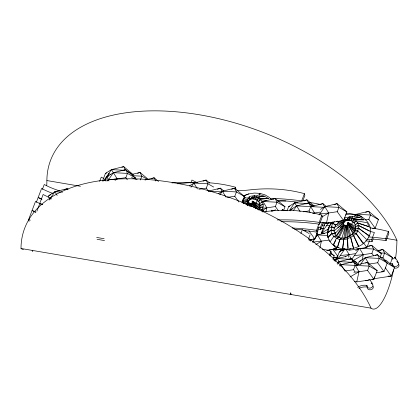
<?xml version="1.0" encoding="UTF-8"?>
<svg xmlns="http://www.w3.org/2000/svg" width="420" height="420" viewBox="0 0 420 420"><rect width="100%" height="100%" fill="white"/><g stroke="black" fill="none" stroke-linecap="round" stroke-linejoin="round"><path stroke-width="0.63" d="M249.863 206.577L250.147 204.015L251.806 204.109L251.984 206.63M250.84 206.157L251.055 204.23L249.438 204.094M342.615 248.267L345.644 225.278L347.303 225.377L348.128 237.326L344.211 238.103M251.585 198.886L251.769 197.578L254.111 195.3L255.344 195.374M259.728 195.064L259.917 193.384L254.363 193.058L248.74 193.919L243.437 195.914L248.74 193.919M271.808 211.197L271.934 210.079L271.619 210.945M347.078 220.154L347.261 218.841L349.603 216.562L352.69 216.746M343.077 222.521L334.31 227.519L331.616 226.732L331.207 230.202L333.9 230.99L342.883 223.928L343.077 222.521L343.744 222.716L343.555 224.123L342.883 223.928M333.9 230.99L334.31 227.519M247.391 202.666L247.585 201.259L248.252 201.453L248.057 202.86L247.391 202.666L245.396 204.236M332.488 222.054L330.671 223.944L328.282 228.26L327.296 232.811L327.731 232.937L328.718 228.386L331.616 226.732M327.779 237.29L331.564 233.588L334.73 233.867L334.194 230.375L331.028 230.102L327.296 232.811C327.915 253.066 357.514 253.355 367.096 239.594C378.257 225.183 359.919 210.205 345.481 214.993M265.965 211.664L266.805 207.853L262.973 201.49L275.189 198.482L285.007 206.74L283.463 210.777M319.83 248.288L321.368 241.306L317.536 234.943L315.882 235.977M320.266 222.112L326.445 223.167L328.681 213.008L324.849 206.645L320.439 209.402M330.661 249.26L335.606 250.105L335.885 248.834M343.576 249.081L349.76 250.131L350.18 248.231M348.611 257.166L349.167 254.625L345.975 249.322M354.286 281.489L356.758 281.909L358.995 271.75L353.33 261.649L341.114 264.663L339.46 265.697M362.066 260.368L363.321 254.657L359.489 248.288L355.63 250.703M374.546 276.812L374.131 278.712L391.267 276.092L394.558 267.446L385.728 260.006M249.69 205.784L250.042 204.582L248.666 203.868L247.837 205.585M344.93 225.356L346.547 225.493L345.119 238.319L341.234 237.983L339.859 239.474L337.25 247.401L337.691 247.133L339.88 239.657L340.856 239.064M341.838 238.471L345.534 225.845L344.159 225.131L338.357 237.132L336.399 238.319L333.375 244.577L332.934 244.844L333.695 244.592L335.9 240.041M263.413 211.197L262.08 209.864L259.361 209.8L260.164 207.322M262.08 209.864L263.036 206.913L261.403 206.876M356.895 228.139L358.533 228.175L357.578 231.126L354.853 231.063L355.656 228.585M253.197 198.907L254.515 195.426L254.121 198.938L251.622 198.849M282.13 210.399L282.445 209.528L284.062 210.488M348.689 220.169L350.012 216.689L349.613 220.201L347.12 220.112M29.075 221.335L28.644 219.482L35.522 201.437L39.701 203.522A89.749 70.817 -13 0 0 42.399 204.713M36.33 202.298L41.601 188.465A89.749 70.817 -13 0 0 52.931 193.468M42.41 189.32L44.242 184.511A89.749 70.817 -13 0 0 59.582 190.843M36.918 211.16L39.895 203.343L41.984 204.383M48.184 197.311L48.867 195.526L54.931 191.73L67.148 188.722L68.129 189.546M99.656 181.377L101.262 177.166A89.749 70.817 -13 0 0 103.856 178.49M102.48 181.162L105.43 173.418L111.494 169.622L123.706 166.614L133.523 174.872L127.249 171.323M105.063 180.537L106.208 177.534A89.749 70.817 -13 0 0 108.276 178.6M106.691 178.243L107.368 176.458L113.431 172.667L125.648 169.654L135.466 177.912L135.025 179.067M107.473 177.188L108.848 173.581A89.749 70.817 -13 0 0 110.917 174.647M127.323 179.802L125.832 177.718L127.481 173.392L125.648 169.654L122.598 170.788M140.416 179.954L141.86 176.169L140.023 172.431L132.694 174.237M190.806 183.047L191.951 180.038A89.749 70.817 -13 0 0 197.206 182.606M208.525 191.252L206.288 188.134L207.937 183.808L206.105 180.065L193.888 183.078L189.478 185.84M234.791 189.042L235.478 187.226A123.275 97.277 -13 0 0 208.772 182.763M238.88 201.978L234.78 196.256L236.428 191.929L234.596 188.186L222.385 191.2L218.526 193.615M241.999 202.792L244.414 196.45L234.596 188.186L231.551 189.32M248.761 203.941L249.218 202.739A89.749 70.817 -13 0 0 251.811 204.067M255.953 203.779L257.35 200.109M259.219 195.216L259.917 193.384L265.025 194.875L269.341 197.431L271.362 199.589M278.355 210.709L275.373 206.546L277.022 202.22L275.189 198.482L272.748 199.385M287.054 210.814L288.645 206.64L294.709 202.85L306.92 199.836L314.286 206.031M290.131 210.872L290.582 209.68L296.646 205.889L308.863 202.876L313.278 206.593M236.922 190.664A89.749 70.817 -13 0 0 249.805 189.903A123.275 97.277 -13 0 1 304.427 193.657L301.66 200.917A214.321 169.118 -13 0 0 270.17 198.44M302.783 200.959L304.857 195.515L304.427 193.657M310.165 212.504L309.046 210.94L310.695 206.619L308.863 202.876L305.818 204.01M300.888 233.483L302.332 229.698L309.173 233.572M308.338 239.411L310.091 234.796M310.564 241.122L311.246 239.332M280.891 221.728A214.321 169.118 -13 0 1 319.557 224.222L319.127 222.369L321.893 215.108A123.275 97.277 -13 0 0 267.272 211.355A89.749 70.817 -13 0 1 262.111 211.838M303.55 230.591A214.321 169.118 -13 0 1 316.921 232.134L316.496 230.276L318.796 224.233M319.557 224.222L322.324 216.967L321.893 215.108M316.921 232.134L318.995 226.69M309.11 239.93L314.822 239.053L318.119 230.407M316.565 235.988L317.489 233.567A123.275 97.277 -13 0 0 316.265 233.237M317.615 229.073A214.321 169.118 -13 0 1 320.775 229.509L320.35 227.651L322.423 222.206M320.775 229.509L323.542 222.248M324.445 233.588L321.353 233.063L325.211 222.936M326.445 223.167L343.586 220.542L337.25 211.696L338.898 207.375L337.066 203.632L324.849 206.645L319.048 214.94M329.254 250.787L329.69 249.632M329.269 255.339L330.881 251.108A123.275 97.277 -13 0 0 322.203 249.049M341.659 220.584L343.586 220.542L346.878 211.895L337.066 203.632L334.016 204.766M330.157 255.985L331.312 252.961L330.881 251.108M337.15 246.54L336.273 248.845L326.75 250.299M332.908 259.208L334.231 255.749L330.792 252.861M334.824 260.258L335.276 259.067M336.546 259.203L339.271 252.058L344.232 248.95M340.599 251.302L341.255 249.569M342.825 247.669L342.358 248.892L342.778 248.441L343.744 239.804L339.859 239.474M351.682 224.432L352.847 221.372M354.711 216.484L355.409 214.646L354.937 215.953L349.534 217.996L352.012 218.615L360.045 217.445L359.762 217.324L351.724 218.495L354.081 219.665L364.077 219.881M333.622 248.866A214.321 169.118 -13 0 1 343.791 250.105L344.253 248.897M372.629 228.559L375.17 228.17L368.834 219.324L370.482 214.998L368.65 211.255L356.438 214.268L355.336 214.956M355.005 271.798L353.514 269.714L355.163 265.387L367.374 262.379L377.192 270.637L373.894 279.29L356.758 281.909M358.06 264.469L359.2 261.487L365.264 257.696L377.475 254.683L387.293 262.946L383.995 271.593L376.378 272.758M369.532 240.592L366.896 247.511L349.76 250.131M365.605 212.389L368.65 211.255L378.467 219.518L375.17 228.17L373.244 228.207M365.726 240.797A214.321 169.118 -13 0 1 372.068 241.621L371.637 239.762L374.404 232.507A123.275 97.277 -13 0 0 370.094 231.41M372.068 241.621L373.217 238.597M373.753 255.948L371.889 253.344L373.538 249.018L371.705 245.28L366.818 246.482M371.973 279.332L373.894 279.29L367.563 270.443L369.212 266.117L367.374 262.379L365.547 263.057M372.708 239.075A214.321 169.118 -13 0 1 386.08 240.618L385.649 238.76L388.416 231.504A123.275 97.277 -13 0 0 369.521 227.792M381.428 271.651L383.995 271.593L377.659 262.747L379.307 258.421L377.475 254.683L375.039 255.591M386.08 240.618L388.846 233.357L388.416 231.504M380.2 256.998L381.523 253.538L371.705 245.28L368.655 246.414M385.182 260.605L382.945 257.481L384.594 253.155L382.762 249.417L377.874 250.619M390.159 264.022L392.574 257.68L382.762 249.417L379.712 250.551M248.052 202.251L248.672 200.886L248.168 200.618L247.548 201.989L248.152 202.198M335.822 224.816L332.897 223.267L331.349 226.695L334.273 228.244L335.822 224.816L343.66 221.881L344.164 222.149L343.544 223.519L343.04 223.251L343.66 221.881M248.96 205.412L249.512 204.267L248.168 203.537L248.01 202.083L247.684 202.057L247.842 203.516L246.55 204.876M339.208 237.531L345.009 225.535L343.507 224.852L345.009 225.535M347.508 224.396L348.227 223.036L355.399 230.197M332.897 223.267L330.839 224.033L328.282 228.26L328.718 228.386M281.941 210.315L282.445 209.528M259.292 209.864L259.906 208.934L252.735 201.773L252.016 203.133L252.725 204.146M261.566 211.087L262.479 209.69L263.818 211.024M355.094 230.664L353.567 232.984L351.713 234.35L353.477 235.604L358.312 245.989L358.838 246.362L348.506 224.674L346.957 225.351L349.687 235.914L350.548 237.379L353.535 248.357L350.784 237.221L347.209 238.87L347.834 247.958M362.796 243.175L356.139 233.741L357.977 230.953L366.424 239.4M247.212 205.049L248.294 203.495M248.64 203.984L247.936 202.834L246.645 204.194M247.485 205.721L248.561 204.167M335.864 236.229L333.637 236.471L336.226 235.631L343.786 224.763M344.132 225.246L343.429 224.096M344.059 225.435L336.494 236.303L334.824 233.184L331.558 233.536L331.028 230.102M49.13 200.025L54.931 191.73L62.596 192.129M103.52 181.031L111.494 169.622L124.903 170.321M107.636 180.962L113.431 172.667L127.481 173.392L135.466 177.912M190.99 187.226L193.888 183.078L207.937 183.808L213.638 187.036M219.844 194.828L222.385 191.2L236.428 191.929L244.414 196.45M259.712 206.157L260.437 205.123M306.842 203.48L294.709 202.85L289.632 210.105L290.908 209.979M293.386 210.556L296.646 205.889L324.104 207.312M327.92 232.386L317.536 234.943L312.464 242.203L329.322 240.093M323.279 233.021L321.353 233.063L328.603 222.695M335.06 261.692L337.234 258.578L345.786 256.473M338.084 258.631L344.972 248.782M337.365 264.212L339.176 261.623L351.388 258.61L358.26 264.39M340.027 266.217L341.114 264.663L369.212 266.117L377.192 270.637M351.876 259.177L359.489 248.288M360.549 264.432L365.264 257.696L379.307 258.421L387.293 262.946M248.372 201.07L249.055 200.225M343.865 222.332L344.547 221.492M330.839 224.033L332.819 223.251L334.383 221.419M336.473 224.774L338.431 222.49L343.938 221.592M251.853 203.71L252.966 202.461L258.31 210.042M347.351 224.973L348.464 223.729L354.517 232.312M328.514 237.211L332.036 233.489L333.711 236.607L334.824 236.486M334.824 233.184L335.685 232.276M340.421 227.278L341.281 226.37M334.73 233.867L343.334 224.779L343.177 223.319L343.502 223.346L343.66 224.8L343.334 224.779M332.577 222.128L330.76 224.018M327.731 232.937L330.713 230.596M337.685 227.63L341.681 224.495M353.477 235.604L356.286 233.567L363.463 243.374M247.396 199.479L248.945 198.366L249.979 199.773L248.425 200.886L247.396 199.479L242.498 200.277M342.888 220.742L344.437 219.629L345.471 221.036L343.922 222.149L342.888 220.742L336.767 221.744L337.743 221.062M242.734 199.458L245.17 197.752L248.945 198.366M258.689 200.807L260.594 199.521L266.784 200.592M354.186 222.07L356.087 220.784L367.232 222.71M369.154 226.816L357.898 223.115L355.525 224.726L353.483 222.353M106.706 180.957L108.36 179.923L125.832 177.718M258.562 204.251L259.665 203.558M333.926 260.652L337.234 258.578L350.642 259.276M336.971 262.999L339.176 261.623L351.944 262.285M115.028 180.332L117.264 179.03L113.431 172.667M262.889 210.137L266.805 207.853L275.373 206.546M313.409 213.633L314.528 212.982L320.035 212.137M321.972 216.919L328.681 213.008L337.25 211.696M323.279 232.922L321.353 233.063L328.062 229.147M315.777 244.571L321.368 241.306M349.687 235.914L352.868 234.05M350.548 237.379L353.735 235.52M345.251 256.909L349.167 254.625L355.288 253.691M353.257 260.526L363.321 254.657L371.889 253.344M350.044 276.969L358.995 271.75L367.563 270.443M243.201 203.758L247.585 201.259M391.619 258.925A2.384 1.88 -13 0 0 394.847 257.129L397.645 261.23L396.758 261.676A3.071 2.42 -13 0 1 398.444 264.595A3.071 2.42 -13 0 1 394.748 266.448A3.071 2.42 -13 0 1 392.6 263.76A10.201 8.048 -13 0 0 389.786 263.55M369.521 279.305L371.973 282.896L371.086 283.343A3.071 2.42 -13 0 1 372.766 286.262A3.071 2.42 -13 0 1 369.07 288.115A3.071 2.42 -13 0 1 366.928 285.427A10.201 8.048 -13 0 0 357.614 287.332M347.12 237.237L350.7 235.594L347.97 225.031L346.29 225.288L347.209 238.87M247.81 197.862L249.433 197.174M261.172 202.167L262.285 201.689L263.141 204.388L260.353 205.574L259.497 202.876M356.664 223.429L357.782 222.957L369.038 226.653M369.521 231.137L358.633 225.65L355.845 226.837L354.989 224.138M248.882 199.626L250.892 198.797L251.018 199.101L249.512 199.726M344.379 220.889L346.385 220.059L346.51 220.364L345.004 220.988M272.06 211.155L275.662 209.795M243.343 202.424L248.168 200.618M105.43 173.418L106.648 172.961M121.879 167.291L123.706 166.614L125.281 169.816M48.867 195.526L50.694 194.843M64.706 189.625L67.148 188.722L67.667 189.787M107.368 176.458L108.586 176.006M137.587 173.339L140.023 172.431L148.37 179.45M151.704 178.684L154.14 177.776L158.555 181.493M203.059 181.198L206.105 180.065L209.538 182.957M217.397 189.294L220.442 188.16L223.881 191.053M288.645 206.64L289.863 206.189M303.875 200.97L306.92 199.836L308.495 203.044M290.582 209.68L292.415 209.003M319.862 204.74L322.912 203.606L326.345 206.498M339.271 252.058L340.489 251.601M349.561 259.287L351.388 258.61L352.963 261.812M350.285 262.784L353.33 261.649L357.745 265.366M359.2 261.487L361.027 260.81M249.512 204.267L247.842 203.516M338.583 237.731L336.725 238.334L333.743 236.439L330.435 241.316L329.7 241.395M144.979 180.033L154.14 177.776L155.71 180.978M261.466 204.519L263.151 204.178L263.167 207.123L259.791 207.805L252.089 202.288L252.2 201.038L259.781 204.855L259.791 207.805M356.963 225.782L358.649 225.44L369.532 230.921M355.288 229.068L355.273 226.123L347.692 222.301L347.582 223.55L355.288 229.068L358.659 228.391L368.545 235.473M343.581 239.631L347.498 238.854L348.128 247.942M250.005 198.314L252.368 197.878L252.483 198.723L250.121 199.159L249.091 196.466L252.835 195.888M345.497 219.576L347.86 219.14L347.975 219.986L345.613 220.421L344.584 217.728M242.933 201.227L248.441 200.324M198.944 189.252L206.288 188.134M226.826 197.468L234.78 196.256M250.798 204.026L252.478 203.768L253.418 207.412M303.539 211.785L309.046 210.94M345.209 217.634L348.957 217.056M365.164 219.886L368.834 219.324M304.815 230.769L306.038 230.58M335.606 250.105L340.683 249.328M333.322 257.843L337.764 257.161M380.499 257.859L382.945 257.481M377.659 262.747L369.091 264.059L365.264 257.696M353.514 269.714L344.946 271.026L341.114 264.663M264.553 196.182L256.515 197.353L254.042 196.733L259.439 194.691L264.395 196.135L256.232 197.232L258.584 198.403L268.585 198.618L264.92 196.445M321.353 233.063L322.633 232.895M106.418 176.883L107.688 176.757M49.854 198.991L51.765 198.797M259.172 208.625L260.442 208.493M262.988 208.236L266.805 207.853M312.617 213.171L314.528 212.982L310.695 206.619L322.912 203.606L324.744 207.344M319.772 213.901L328.681 213.008M326.424 225.803L329.606 225.482M340.263 255.523L349.167 254.625M354.417 255.549L363.321 254.657M353.903 272.265L358.995 271.75M312.895 239.096L314.822 239.053L308.858 230.727M364.969 247.553L366.896 247.511L363.542 242.828M333.06 248.913L336.273 248.845L333.291 244.681M336.473 257.108L337.759 257.082M388.054 276.161L391.267 276.092L385.303 267.766M268.301 198.492L258.305 198.277L260.384 200.009L258.72 201.705L256.641 199.967L259.345 197.222L257.334 200.356L254.982 199.18L256.993 196.051L255.733 199.505L253.26 198.881M363.794 219.755L353.798 219.539L355.877 221.277L354.212 222.968L352.133 221.23L354.837 218.484L352.826 221.618L350.474 220.447L352.485 217.313L351.23 220.768L348.752 220.148M251.769 197.578L254.263 197.668M347.261 218.841L349.755 218.93M132.279 175.675L141.86 176.169L147.562 179.398M221.639 191.867L208.231 191.173L220.442 188.16L222.275 191.898M262.973 201.49L277.022 202.22L285.007 206.74M324.849 206.645L338.898 207.375L346.878 211.895M294.667 229.304L302.332 229.698M317.536 234.943L327.752 235.473M360.769 248.357L373.538 249.018L381.523 253.538M356.827 248.861L358.743 248.96M380.121 252.924L384.594 253.155L392.574 257.68M342.3 220.385L343.586 220.542M313.535 238.891L314.822 239.053M372.608 279.127L373.894 279.29M367.553 234.953L369.485 235.284M46.746 185.556A48.127 13.834 -80.3 0 0 46.888 180.558L80.467 186.281M386.589 238.471L396.921 240.235A48.127 13.834 -80.3 0 1 395.467 259.035M357.378 264.18L358.617 264.39M371.033 308.159A187.441 101.761 20.9 0 0 173.959 182.784A187.441 101.761 20.9 0 0 21 248.483L371.033 308.159A48.127 13.834 -80.3 0 0 393.608 269.745M257.985 201.091L260.027 203.464L262.406 201.852L260.594 199.521M355.556 216.132L359.273 217.219M356.428 230.501L357.977 230.953M356.139 233.741L353.567 232.984L349.288 226.926M260.935 209.239L262.479 209.69M338.357 237.132L341.255 238.245M336.399 238.319L339.88 239.657M41.99 199.154L38.162 197.484A89.749 70.817 -13 0 0 41.811 199.316M42.436 204.708L39.701 203.522L43.139 194.497A89.749 70.817 -13 0 0 50.022 197.773M35.91 212.126L32.083 210.457A89.749 70.817 -13 0 0 35.732 212.289M378.467 219.518L370.482 214.998L356.438 214.268L357.394 215.859M309.897 204.22L313.32 206.162M394.558 267.446L386.579 262.92L385.266 260.253M352.422 259.954L356.984 262.537M354.931 263.319L357.782 264.931M243.726 203.348L242.587 202.703L242.062 201.632M330.808 253.811L334.231 255.749M360.413 217.712L363.032 219.261M333.375 244.577L334.992 245.537M336.226 235.631L338.709 237.216M355.404 232.942L356.286 233.567M358.533 228.175L367.899 234.885M355.808 228.113L348.106 222.595L347.681 223.902L354.853 231.063M260.316 206.85L252.609 201.332L252.189 202.64L259.361 209.8M242.713 200.613L243.695 201.437M336.992 221.272L338.431 222.49M332.819 223.251L335.69 225.687M356.087 220.784L357.898 223.115M244.004 196.166L244.86 198.408M244.393 196.697L245.17 197.752M332.808 249.26L338.026 256.547M253.439 205.154L255.932 208.693M333.265 258.3L335.013 260.862M290.32 293.296L291.05 294.362L290.661 292.677M32.141 250.567L32.865 251.633M339.176 261.623L341.093 264.805M337.234 258.578L339.15 261.76M296.646 205.889L300.158 211.722M294.709 202.85L296.625 206.031M222.385 191.2L225.897 197.033M193.888 183.078L197.4 188.911M111.494 169.622L113.411 172.804M108.36 179.923L108.995 180.983M54.931 191.73L57.167 195.442M349.97 256.636L351.02 258.772M367.505 223.298L368.608 225.64M255.465 208.688L253.013 203.411L251.465 204.089L252.105 206.572M357.782 222.957L358.633 225.65M397.645 261.23L398.034 262.915M394.847 257.129L395.11 258.248M392.6 263.76L392.863 264.884M361.982 217.602L361.694 216.363A123.275 97.277 -13 0 0 346.022 213.087M371.973 282.896L372.23 284.02M366.928 285.427L367.316 287.112A10.201 8.048 -13 0 0 358.969 288.425M343.507 248.866L343.791 250.105M235.478 187.226L235.909 189.084M327.553 232.832L328.036 237.31M250.84 204.656L250.971 206.54M347.881 248.603L347.912 249.218M358.649 225.44L358.659 228.391M46.888 180.558A187.441 101.761 20.9 0 1 199.847 114.854A187.441 101.761 20.9 0 1 396.921 240.235M23.447 249.417A48.127 13.834 -80.3 0 1 21 248.483M368.419 236.906A214.321 169.118 -13 0 1 385.649 238.76M323.479 228.48A89.749 70.817 -13 0 1 320.911 228.512M320.948 228.617A123.275 97.277 -13 0 1 323.284 228.375M367.206 239.169A214.321 169.118 -13 0 1 371.637 239.762M309.015 240.072A214.321 169.118 -13 0 1 310.286 240.23M336.383 247.354A214.321 169.118 -13 0 1 338.93 247.653M322.193 225.183A214.321 169.118 -13 0 1 324.812 225.104M277.662 201.296A123.275 97.277 -13 0 1 285.831 200.928M309.598 202.44A123.275 97.277 -13 0 1 320.344 204.472M283.185 210.483A214.321 169.118 -13 0 1 287.758 210.462M30.271 220.216A108.533 85.643 -13 0 1 28.644 219.482M368.713 279.741A2.384 1.88 -13 0 1 365.405 280.392M373.065 286.151A3.071 2.42 -13 0 1 371.154 289.648A3.071 2.42 -13 0 1 367.29 288.031M342.52 249.979A3.071 2.42 -13 0 1 341.381 249.995M398.743 264.484A3.071 2.42 -13 0 1 397.845 267.472A3.071 2.42 -13 0 1 394.118 267.808M333.806 259.392A23.578 18.606 -13 0 1 337.218 258.731M340.61 250.467A21.751 17.162 -13 0 1 342.531 250.241M333.979 257.57A23.578 18.606 -13 0 1 335.685 257.224M391.881 265.283A10.201 8.048 -13 0 1 392.989 265.445M292.152 228.013A214.321 169.118 -13 0 1 316.496 230.276M197.783 182.422A123.275 97.277 -13 0 0 180.857 183.472A89.749 70.817 -13 0 1 177.634 183.803M137.188 179.576A89.749 70.817 -13 0 1 131.534 177.555M105.756 180.952A89.749 70.817 -13 0 1 104.727 180.411M104.533 240.524A108.533 85.643 -13 0 1 97.083 239.253M104.102 238.665A108.533 85.643 -13 0 1 96.653 237.395M171.964 182.915A123.275 97.277 -13 0 1 194.618 182.737M318.449 227.388A214.321 169.118 -13 0 1 320.35 227.651M277.19 219.933A214.321 169.118 -13 0 1 319.127 222.369M323.306 222.962A214.321 169.118 -13 0 1 331.774 223.088M277.1 200.482A214.321 169.118 -13 0 1 297.654 202.178"/></g></svg>
